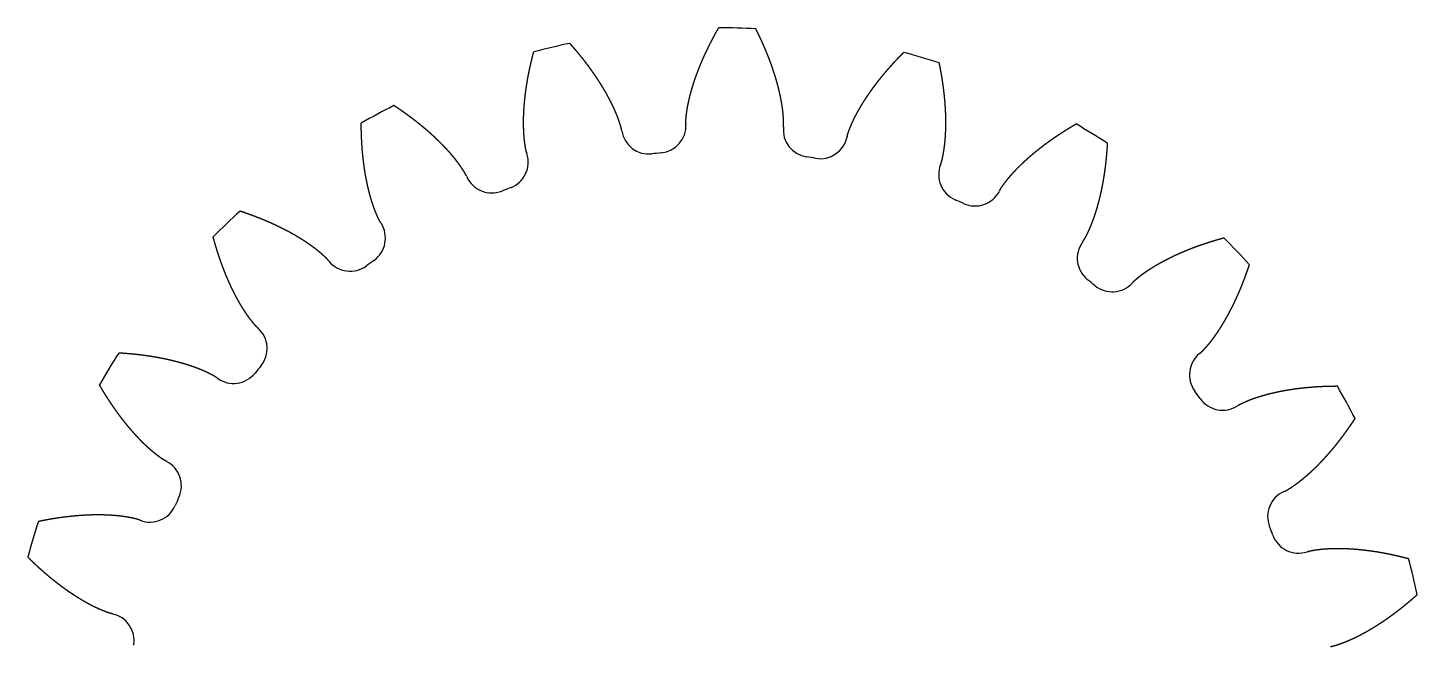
# Model space of a CAD drawing. Header units: millimetres. Extents: x -26 to 26, y -33.7 to 18.3.
# Drawn here: x -25.1 to 25.4, y -4.1 to 18.3 of the extents above; entities that cross this region are included whole.
import ezdxf

# ---------------------------------------------------------------- set-up
doc = ezdxf.new("R2010")
doc.units = ezdxf.units.MM
doc.layers.get('0').update_dxf_attribs({"linetype": 'CONTINUOUS'})

msp = doc.modelspace()

# ---------------------------------------------------------------- linework, layer by layer
for p, q in [((-1.168, 14.847), (-1.167, 14.821)), ((2.378, 14.725), (2.381, 14.752)), ((-3.5, 14.578), (-3.505, 14.604)), ((4.701, 14.382), (4.695, 14.356)), ((-6.957, 13.778), (-6.949, 13.753)), ((8.095, 13.347), (8.104, 13.371)), ((-9.141, 12.913), (-9.151, 12.937)), ((10.25, 12.414), (10.238, 12.39)), ((-12.273, 11.246), (-12.258, 11.224)), ((13.26, 10.535), (13.275, 10.557)), ((-14.158, 9.846), (-14.174, 9.867)), ((15.1, 9.077), (15.082, 9.057)), ((-16.752, 7.425), (-16.732, 7.407)), ((17.521, 6.483), (17.542, 6.499)), ((-18.21, 5.585), (-18.232, 5.6)), ((18.921, 4.598), (18.899, 4.583)), ((-20.089, 2.575), (-20.065, 2.563)), ((20.588, 1.466), (20.612, 1.476)), ((-21.022, 0.42), (-21.046, 0.429)), ((21.453, -0.718), (21.428, -0.726)), ((-22.057, -2.974), (-22.031, -2.98))]:
    msp.add_line(p, q)
for centre, radius, start, end in [((0, -7.675), 26, 86.967, 89.9416), ((0, -7.675), 26, 101.967, 104.9416), ((0, -7.675), 26, 71.967, 74.9416), ((0, -7.675), 26, 116.967, 119.9416), ((-2.165, 14.77), 1, -84.4895, 2.9243), ((3.373, 14.621), 1, 173.9842, 261.398), ((0, -7.675), 26, 56.967, 59.9416), ((-2.513, 14.734), 1, 188.9842, 276.398), ((3.718, 14.566), 1, 260.5105, 347.9243), ((-7.901, 13.445), 1, -69.4895, 17.9243), ((0, -7.675), 21.549, 95.5105, 96.398), ((0, -7.675), 21.549, 80.5105, 81.398), ((9.028, 12.988), 1, 158.9842, 246.398), ((-8.227, 13.32), 1, 203.9842, 291.398), ((0, -7.675), 21.549, 110.5105, 111.398), ((9.347, 12.846), 1, 245.5105, 332.9243), ((0, -7.675), 26, 131.967, 134.9416), ((0, -7.675), 21.549, 65.5105, 66.398), ((-13.098, 10.68), 1, -54.4895, 32.9243), ((0, -7.675), 26, 41.967, 44.9416), ((14.069, 9.947), 1, 143.9842, 231.398), ((-13.381, 10.475), 1, 218.9842, 306.398), ((0, -7.675), 21.549, 125.5105, 126.398), ((0, -7.675), 21.549, 50.5105, 51.398), ((14.34, 9.727), 1, 230.5105, 317.9243), ((-17.402, 6.665), 1, -39.4895, 47.9243), ((0, -7.675), 26, 146.967, 149.9416), ((18.15, 5.706), 1, 128.9842, 216.398), ((-17.622, 6.394), 1, 233.9842, 321.398), ((0, -7.675), 21.549, 140.5105, 141.398), ((0, -7.675), 21.549, 35.5105, 36.398), ((0, -7.675), 26, 26.967, 29.9416), ((18.355, 5.423), 1, 215.5105, 302.9243), ((-20.521, 1.672), 1, -24.4895, 62.9243), ((0, -7.675), 21.549, 155.5105, 156.398), ((20.995, 0.552), 1, 113.9842, 201.398), ((-20.663, 1.353), 1, 248.9842, 336.398), ((0, -7.675), 26, 161.967, 164.9416), ((0, -7.675), 21.549, 20.5105, 21.398), ((21.12, 0.226), 1, 200.5105, 287.9243), ((0, -7.675), 26, 11.967, 14.9416), ((-22.241, -3.957), 1, -9.4895, 77.9243)]:
    msp.add_arc(centre, radius, start, end)
for points in [[(-1.168, 14.847), (-1.169, 14.857), (-1.169, 14.878), (-1.17, 14.908), (-1.169, 14.948), (-1.166, 14.999), (-1.161, 15.049), (-1.156, 15.1), (-1.15, 15.15), (-1.144, 15.201), (-1.137, 15.251), (-1.13, 15.302), (-1.123, 15.352), (-1.115, 15.403), (-1.106, 15.453), (-1.096, 15.504), (-1.086, 15.554), (-1.075, 15.605), (-1.064, 15.655), (-1.053, 15.706), (-1.041, 15.756), (-1.029, 15.806), (-1.017, 15.857), (-1.004, 15.907), (-0.99, 15.957), (-0.976, 16.007), (-0.962, 16.058), (-0.948, 16.108), (-0.933, 16.158), (-0.917, 16.208), (-0.902, 16.258), (-0.886, 16.308), (-0.87, 16.358), (-0.853, 16.408), (-0.836, 16.458), (-0.819, 16.508), (-0.801, 16.558), (-0.783, 16.608), (-0.765, 16.658), (-0.746, 16.708), (-0.727, 16.757), (-0.708, 16.807), (-0.688, 16.857), (-0.669, 16.906), (-0.648, 16.956), (-0.628, 17.005), (-0.607, 17.055), (-0.586, 17.104), (-0.565, 17.154), (-0.543, 17.203), (-0.522, 17.252), (-0.499, 17.302), (-0.477, 17.351), (-0.454, 17.4), (-0.431, 17.449), (-0.408, 17.498), (-0.385, 17.547), (-0.361, 17.596), (-0.337, 17.645), (-0.313, 17.694), (-0.288, 17.743), (-0.263, 17.792), (-0.238, 17.841), (-0.213, 17.889), (-0.187, 17.938), (-0.161, 17.987), (-0.135, 18.035), (-0.109, 18.084), (-0.082, 18.132), (-0.056, 18.18), (-0.028, 18.229), (-0.007, 18.267), (0.01, 18.296), (0.021, 18.315), (0.026, 18.325)], [(2.381, 14.752), (2.382, 14.762), (2.384, 14.782), (2.386, 14.812), (2.387, 14.852), (2.387, 14.903), (2.385, 14.954), (2.382, 15.004), (2.379, 15.055), (2.376, 15.106), (2.372, 15.157), (2.368, 15.208), (2.363, 15.258), (2.358, 15.309), (2.351, 15.36), (2.345, 15.411), (2.337, 15.462), (2.329, 15.513), (2.321, 15.564), (2.312, 15.615), (2.303, 15.666), (2.294, 15.717), (2.284, 15.768), (2.274, 15.818), (2.263, 15.869), (2.252, 15.92), (2.241, 15.971), (2.229, 16.022), (2.217, 16.073), (2.204, 16.124), (2.191, 16.175), (2.178, 16.226), (2.164, 16.276), (2.15, 16.327), (2.136, 16.378), (2.122, 16.429), (2.107, 16.48), (2.091, 16.53), (2.076, 16.581), (2.06, 16.632), (2.044, 16.683), (2.027, 16.733), (2.01, 16.784), (1.993, 16.834), (1.976, 16.885), (1.958, 16.936), (1.94, 16.986), (1.922, 17.037), (1.903, 17.087), (1.884, 17.138), (1.865, 17.188), (1.846, 17.238), (1.826, 17.289), (1.806, 17.339), (1.786, 17.39), (1.765, 17.44), (1.744, 17.49), (1.723, 17.54), (1.702, 17.59), (1.68, 17.641), (1.658, 17.691), (1.636, 17.741), (1.614, 17.791), (1.591, 17.841), (1.568, 17.891), (1.545, 17.94), (1.522, 17.99), (1.498, 18.04), (1.474, 18.09), (1.45, 18.14), (1.425, 18.189), (1.406, 18.229), (1.391, 18.259), (1.381, 18.279), (1.376, 18.289)], [(-3.505, 14.604), (-3.506, 14.614), (-3.51, 14.634), (-3.515, 14.663), (-3.525, 14.703), (-3.538, 14.751), (-3.553, 14.8), (-3.569, 14.848), (-3.585, 14.896), (-3.601, 14.945), (-3.618, 14.993), (-3.635, 15.041), (-3.653, 15.089), (-3.672, 15.136), (-3.691, 15.184), (-3.71, 15.231), (-3.731, 15.278), (-3.752, 15.326), (-3.773, 15.373), (-3.794, 15.42), (-3.816, 15.467), (-3.838, 15.513), (-3.861, 15.56), (-3.884, 15.606), (-3.908, 15.653), (-3.931, 15.699), (-3.956, 15.745), (-3.98, 15.791), (-4.005, 15.837), (-4.031, 15.883), (-4.056, 15.929), (-4.082, 15.975), (-4.108, 16.02), (-4.135, 16.066), (-4.162, 16.111), (-4.189, 16.157), (-4.217, 16.202), (-4.245, 16.247), (-4.273, 16.292), (-4.301, 16.337), (-4.33, 16.382), (-4.359, 16.426), (-4.389, 16.471), (-4.418, 16.515), (-4.448, 16.56), (-4.478, 16.604), (-4.509, 16.648), (-4.54, 16.692), (-4.571, 16.736), (-4.602, 16.78), (-4.633, 16.824), (-4.665, 16.867), (-4.697, 16.911), (-4.73, 16.954), (-4.762, 16.998), (-4.795, 17.041), (-4.828, 17.084), (-4.862, 17.127), (-4.895, 17.17), (-4.929, 17.213), (-4.963, 17.256), (-4.998, 17.298), (-5.032, 17.341), (-5.067, 17.383), (-5.102, 17.425), (-5.137, 17.468), (-5.173, 17.51), (-5.209, 17.552), (-5.245, 17.594), (-5.281, 17.635), (-5.317, 17.677), (-5.347, 17.71), (-5.369, 17.735), (-5.384, 17.752), (-5.391, 17.76)], [(-6.957, 13.778), (-6.961, 13.787), (-6.967, 13.807), (-6.975, 13.836), (-6.984, 13.875), (-6.994, 13.924), (-7.003, 13.974), (-7.011, 14.025), (-7.019, 14.075), (-7.026, 14.125), (-7.032, 14.176), (-7.039, 14.226), (-7.045, 14.277), (-7.05, 14.328), (-7.054, 14.379), (-7.058, 14.43), (-7.061, 14.482), (-7.064, 14.533), (-7.066, 14.585), (-7.068, 14.636), (-7.07, 14.688), (-7.071, 14.74), (-7.072, 14.792), (-7.073, 14.844), (-7.073, 14.896), (-7.073, 14.948), (-7.072, 15), (-7.071, 15.052), (-7.069, 15.104), (-7.068, 15.157), (-7.065, 15.209), (-7.063, 15.262), (-7.06, 15.314), (-7.057, 15.367), (-7.054, 15.42), (-7.05, 15.472), (-7.046, 15.525), (-7.041, 15.578), (-7.036, 15.631), (-7.031, 15.684), (-7.026, 15.737), (-7.02, 15.79), (-7.014, 15.843), (-7.008, 15.896), (-7.001, 15.949), (-6.994, 16.002), (-6.987, 16.055), (-6.98, 16.108), (-6.972, 16.162), (-6.964, 16.215), (-6.956, 16.268), (-6.947, 16.321), (-6.938, 16.375), (-6.929, 16.428), (-6.919, 16.482), (-6.91, 16.535), (-6.9, 16.588), (-6.889, 16.642), (-6.879, 16.695), (-6.868, 16.749), (-6.857, 16.802), (-6.846, 16.856), (-6.834, 16.91), (-6.822, 16.963), (-6.81, 17.017), (-6.798, 17.07), (-6.785, 17.124), (-6.772, 17.178), (-6.759, 17.231), (-6.745, 17.285), (-6.732, 17.339), (-6.721, 17.382), (-6.712, 17.414), (-6.707, 17.435), (-6.704, 17.446)], [(4.701, 14.382), (4.703, 14.392), (4.708, 14.412), (4.715, 14.441), (4.726, 14.48), (4.742, 14.528), (4.76, 14.576), (4.778, 14.623), (4.797, 14.67), (4.816, 14.717), (4.835, 14.765), (4.855, 14.812), (4.875, 14.858), (4.896, 14.905), (4.918, 14.951), (4.94, 14.998), (4.963, 15.044), (4.986, 15.09), (5.01, 15.136), (5.034, 15.181), (5.059, 15.227), (5.083, 15.273), (5.108, 15.318), (5.134, 15.363), (5.16, 15.408), (5.186, 15.453), (5.213, 15.498), (5.24, 15.543), (5.268, 15.587), (5.295, 15.632), (5.323, 15.676), (5.352, 15.72), (5.38, 15.764), (5.409, 15.808), (5.439, 15.852), (5.468, 15.896), (5.498, 15.94), (5.529, 15.983), (5.559, 16.027), (5.59, 16.07), (5.621, 16.113), (5.653, 16.156), (5.684, 16.199), (5.716, 16.242), (5.749, 16.284), (5.781, 16.327), (5.814, 16.369), (5.847, 16.412), (5.88, 16.454), (5.914, 16.496), (5.948, 16.538), (5.982, 16.58), (6.016, 16.622), (6.051, 16.663), (6.086, 16.705), (6.121, 16.746), (6.156, 16.788), (6.192, 16.829), (6.228, 16.87), (6.264, 16.911), (6.3, 16.952), (6.337, 16.992), (6.374, 17.033), (6.411, 17.073), (6.448, 17.114), (6.486, 17.154), (6.524, 17.194), (6.562, 17.234), (6.6, 17.274), (6.638, 17.314), (6.677, 17.353), (6.708, 17.385), (6.731, 17.409), (6.747, 17.424), (6.755, 17.432)], [(8.104, 13.371), (8.108, 13.381), (8.115, 13.4), (8.125, 13.428), (8.136, 13.467), (8.149, 13.516), (8.161, 13.565), (8.171, 13.615), (8.181, 13.665), (8.191, 13.715), (8.201, 13.765), (8.21, 13.815), (8.218, 13.865), (8.226, 13.916), (8.233, 13.967), (8.24, 14.018), (8.246, 14.069), (8.251, 14.12), (8.257, 14.171), (8.261, 14.223), (8.266, 14.274), (8.27, 14.326), (8.274, 14.378), (8.277, 14.429), (8.28, 14.481), (8.282, 14.533), (8.284, 14.586), (8.286, 14.638), (8.288, 14.69), (8.289, 14.742), (8.289, 14.795), (8.29, 14.847), (8.29, 14.9), (8.289, 14.953), (8.289, 15.006), (8.288, 15.058), (8.287, 15.111), (8.285, 15.164), (8.283, 15.217), (8.281, 15.27), (8.278, 15.324), (8.275, 15.377), (8.272, 15.43), (8.269, 15.483), (8.265, 15.537), (8.261, 15.59), (8.257, 15.644), (8.252, 15.697), (8.247, 15.751), (8.242, 15.804), (8.237, 15.858), (8.231, 15.912), (8.225, 15.966), (8.219, 16.019), (8.212, 16.073), (8.205, 16.127), (8.198, 16.181), (8.191, 16.235), (8.183, 16.289), (8.175, 16.343), (8.167, 16.397), (8.159, 16.451), (8.15, 16.505), (8.141, 16.559), (8.132, 16.614), (8.122, 16.668), (8.112, 16.722), (8.102, 16.776), (8.092, 16.831), (8.082, 16.885), (8.071, 16.939), (8.062, 16.983), (8.055, 17.015), (8.051, 17.037), (8.049, 17.048)], [(-9.151, 12.937), (-9.155, 12.947), (-9.164, 12.965), (-9.177, 12.992), (-9.196, 13.028), (-9.222, 13.072), (-9.249, 13.115), (-9.276, 13.157), (-9.304, 13.2), (-9.333, 13.242), (-9.362, 13.284), (-9.391, 13.326), (-9.42, 13.367), (-9.45, 13.409), (-9.481, 13.45), (-9.513, 13.49), (-9.544, 13.531), (-9.577, 13.571), (-9.609, 13.611), (-9.642, 13.651), (-9.676, 13.69), (-9.709, 13.73), (-9.743, 13.769), (-9.777, 13.808), (-9.812, 13.847), (-9.847, 13.885), (-9.883, 13.924), (-9.918, 13.962), (-9.954, 14), (-9.991, 14.037), (-10.027, 14.075), (-10.064, 14.112), (-10.101, 14.15), (-10.139, 14.187), (-10.177, 14.224), (-10.215, 14.26), (-10.253, 14.297), (-10.292, 14.333), (-10.33, 14.369), (-10.37, 14.405), (-10.409, 14.441), (-10.449, 14.477), (-10.488, 14.512), (-10.529, 14.547), (-10.569, 14.583), (-10.61, 14.617), (-10.65, 14.652), (-10.692, 14.687), (-10.733, 14.721), (-10.774, 14.756), (-10.816, 14.79), (-10.858, 14.824), (-10.901, 14.857), (-10.943, 14.891), (-10.986, 14.924), (-11.029, 14.958), (-11.072, 14.991), (-11.115, 15.024), (-11.159, 15.056), (-11.203, 15.089), (-11.247, 15.121), (-11.291, 15.154), (-11.335, 15.186), (-11.38, 15.218), (-11.425, 15.25), (-11.47, 15.281), (-11.515, 15.313), (-11.56, 15.344), (-11.606, 15.375), (-11.652, 15.406), (-11.698, 15.437), (-11.735, 15.461), (-11.763, 15.48), (-11.781, 15.492), (-11.79, 15.498)], [(-12.273, 11.246), (-12.278, 11.254), (-12.289, 11.272), (-12.304, 11.298), (-12.324, 11.333), (-12.347, 11.378), (-12.368, 11.424), (-12.388, 11.471), (-12.409, 11.517), (-12.429, 11.564), (-12.448, 11.611), (-12.467, 11.658), (-12.486, 11.706), (-12.504, 11.754), (-12.522, 11.802), (-12.539, 11.85), (-12.555, 11.899), (-12.571, 11.948), (-12.587, 11.997), (-12.602, 12.047), (-12.617, 12.096), (-12.632, 12.146), (-12.646, 12.196), (-12.66, 12.246), (-12.674, 12.296), (-12.687, 12.346), (-12.7, 12.397), (-12.712, 12.448), (-12.724, 12.499), (-12.736, 12.55), (-12.748, 12.601), (-12.759, 12.652), (-12.77, 12.704), (-12.78, 12.755), (-12.791, 12.807), (-12.8, 12.859), (-12.81, 12.911), (-12.82, 12.963), (-12.829, 13.015), (-12.837, 13.068), (-12.846, 13.12), (-12.854, 13.173), (-12.862, 13.226), (-12.87, 13.279), (-12.877, 13.332), (-12.884, 13.385), (-12.891, 13.438), (-12.897, 13.491), (-12.904, 13.545), (-12.91, 13.598), (-12.915, 13.652), (-12.921, 13.706), (-12.926, 13.76), (-12.931, 13.814), (-12.936, 13.868), (-12.94, 13.922), (-12.944, 13.976), (-12.948, 14.03), (-12.952, 14.085), (-12.955, 14.139), (-12.959, 14.194), (-12.961, 14.248), (-12.964, 14.303), (-12.966, 14.358), (-12.969, 14.413), (-12.971, 14.468), (-12.972, 14.523), (-12.974, 14.578), (-12.975, 14.633), (-12.976, 14.689), (-12.976, 14.744), (-12.977, 14.788), (-12.977, 14.822), (-12.977, 14.844), (-12.977, 14.855)], [(10.25, 12.414), (10.254, 12.423), (10.264, 12.441), (10.278, 12.467), (10.299, 12.502), (10.327, 12.544), (10.356, 12.585), (10.386, 12.627), (10.417, 12.667), (10.447, 12.708), (10.478, 12.749), (10.51, 12.789), (10.541, 12.829), (10.574, 12.868), (10.607, 12.908), (10.64, 12.947), (10.674, 12.985), (10.709, 13.024), (10.743, 13.062), (10.778, 13.1), (10.814, 13.137), (10.849, 13.175), (10.885, 13.212), (10.922, 13.249), (10.959, 13.286), (10.996, 13.323), (11.033, 13.359), (11.071, 13.395), (11.109, 13.431), (11.147, 13.467), (11.186, 13.503), (11.224, 13.538), (11.264, 13.573), (11.303, 13.608), (11.343, 13.643), (11.383, 13.678), (11.423, 13.712), (11.463, 13.746), (11.504, 13.78), (11.545, 13.814), (11.586, 13.848), (11.628, 13.881), (11.67, 13.914), (11.712, 13.947), (11.754, 13.98), (11.796, 14.013), (11.839, 14.045), (11.882, 14.078), (11.925, 14.11), (11.968, 14.142), (12.012, 14.174), (12.056, 14.205), (12.1, 14.237), (12.144, 14.268), (12.189, 14.299), (12.233, 14.33), (12.278, 14.361), (12.323, 14.391), (12.368, 14.422), (12.414, 14.452), (12.46, 14.482), (12.506, 14.512), (12.552, 14.541), (12.598, 14.571), (12.644, 14.6), (12.691, 14.629), (12.738, 14.658), (12.785, 14.687), (12.832, 14.716), (12.88, 14.744), (12.927, 14.772), (12.965, 14.795), (12.994, 14.812), (13.013, 14.823), (13.023, 14.828)], [(13.275, 10.557), (13.281, 10.565), (13.293, 10.581), (13.31, 10.606), (13.331, 10.641), (13.356, 10.685), (13.38, 10.729), (13.403, 10.775), (13.426, 10.82), (13.448, 10.866), (13.47, 10.912), (13.492, 10.958), (13.513, 11.004), (13.534, 11.051), (13.554, 11.098), (13.573, 11.146), (13.592, 11.194), (13.611, 11.242), (13.629, 11.29), (13.647, 11.338), (13.665, 11.387), (13.682, 11.436), (13.699, 11.485), (13.716, 11.534), (13.732, 11.583), (13.748, 11.633), (13.764, 11.683), (13.779, 11.733), (13.794, 11.783), (13.808, 11.833), (13.822, 11.884), (13.836, 11.935), (13.85, 11.985), (13.863, 12.036), (13.876, 12.087), (13.889, 12.139), (13.902, 12.19), (13.914, 12.242), (13.926, 12.294), (13.937, 12.345), (13.949, 12.397), (13.96, 12.45), (13.97, 12.502), (13.981, 12.554), (13.991, 12.607), (14.001, 12.659), (14.011, 12.712), (14.02, 12.765), (14.029, 12.818), (14.038, 12.871), (14.047, 12.924), (14.055, 12.978), (14.063, 13.031), (14.071, 13.085), (14.079, 13.139), (14.086, 13.192), (14.093, 13.246), (14.1, 13.3), (14.107, 13.355), (14.113, 13.409), (14.119, 13.463), (14.125, 13.517), (14.13, 13.572), (14.136, 13.627), (14.141, 13.681), (14.146, 13.736), (14.15, 13.791), (14.155, 13.846), (14.159, 13.901), (14.163, 13.956), (14.167, 14.011), (14.169, 14.056), (14.171, 14.089), (14.173, 14.111), (14.173, 14.122)], [(-14.174, 9.867), (-14.181, 9.874), (-14.194, 9.89), (-14.214, 9.913), (-14.241, 9.942), (-14.277, 9.978), (-14.314, 10.012), (-14.352, 10.046), (-14.39, 10.08), (-14.428, 10.114), (-14.467, 10.147), (-14.506, 10.18), (-14.545, 10.212), (-14.585, 10.244), (-14.626, 10.276), (-14.666, 10.307), (-14.708, 10.338), (-14.749, 10.368), (-14.791, 10.399), (-14.833, 10.428), (-14.876, 10.458), (-14.918, 10.487), (-14.961, 10.517), (-15.004, 10.545), (-15.048, 10.574), (-15.092, 10.602), (-15.136, 10.63), (-15.18, 10.657), (-15.225, 10.685), (-15.27, 10.712), (-15.315, 10.739), (-15.36, 10.765), (-15.406, 10.792), (-15.452, 10.818), (-15.498, 10.844), (-15.544, 10.869), (-15.59, 10.895), (-15.637, 10.92), (-15.684, 10.944), (-15.731, 10.969), (-15.778, 10.993), (-15.826, 11.018), (-15.873, 11.042), (-15.921, 11.065), (-15.969, 11.089), (-16.018, 11.112), (-16.066, 11.135), (-16.115, 11.158), (-16.164, 11.18), (-16.213, 11.203), (-16.262, 11.225), (-16.311, 11.247), (-16.361, 11.268), (-16.411, 11.29), (-16.461, 11.311), (-16.511, 11.332), (-16.561, 11.353), (-16.611, 11.373), (-16.662, 11.394), (-16.713, 11.414), (-16.764, 11.434), (-16.815, 11.454), (-16.866, 11.473), (-16.917, 11.492), (-16.969, 11.512), (-17.02, 11.53), (-17.072, 11.549), (-17.124, 11.568), (-17.176, 11.586), (-17.229, 11.604), (-17.281, 11.622), (-17.323, 11.636), (-17.355, 11.646), (-17.376, 11.653), (-17.386, 11.657)], [(-16.752, 7.425), (-16.759, 7.432), (-16.774, 7.445), (-16.796, 7.466), (-16.824, 7.496), (-16.857, 7.533), (-16.89, 7.572), (-16.922, 7.612), (-16.953, 7.652), (-16.985, 7.692), (-17.016, 7.732), (-17.046, 7.773), (-17.077, 7.814), (-17.107, 7.855), (-17.136, 7.897), (-17.165, 7.94), (-17.193, 7.983), (-17.222, 8.026), (-17.25, 8.069), (-17.277, 8.113), (-17.304, 8.157), (-17.331, 8.201), (-17.358, 8.245), (-17.385, 8.29), (-17.411, 8.335), (-17.436, 8.381), (-17.462, 8.426), (-17.487, 8.472), (-17.512, 8.518), (-17.537, 8.564), (-17.561, 8.611), (-17.585, 8.657), (-17.609, 8.704), (-17.633, 8.751), (-17.656, 8.799), (-17.679, 8.846), (-17.702, 8.894), (-17.724, 8.942), (-17.747, 8.99), (-17.769, 9.039), (-17.79, 9.087), (-17.812, 9.136), (-17.833, 9.185), (-17.854, 9.234), (-17.875, 9.283), (-17.896, 9.333), (-17.916, 9.382), (-17.936, 9.432), (-17.956, 9.482), (-17.976, 9.532), (-17.995, 9.583), (-18.014, 9.633), (-18.033, 9.684), (-18.052, 9.735), (-18.071, 9.786), (-18.089, 9.837), (-18.107, 9.888), (-18.125, 9.939), (-18.142, 9.991), (-18.16, 10.043), (-18.177, 10.095), (-18.194, 10.147), (-18.211, 10.199), (-18.227, 10.251), (-18.243, 10.304), (-18.26, 10.356), (-18.275, 10.409), (-18.291, 10.462), (-18.306, 10.515), (-18.322, 10.568), (-18.337, 10.621), (-18.349, 10.664), (-18.357, 10.696), (-18.363, 10.718), (-18.366, 10.729)], [(15.1, 9.077), (15.107, 9.084), (15.12, 9.099), (15.141, 9.121), (15.171, 9.149), (15.208, 9.182), (15.247, 9.215), (15.287, 9.247), (15.327, 9.278), (15.367, 9.31), (15.407, 9.341), (15.448, 9.371), (15.489, 9.402), (15.53, 9.432), (15.572, 9.461), (15.615, 9.49), (15.658, 9.518), (15.701, 9.547), (15.744, 9.575), (15.788, 9.602), (15.832, 9.629), (15.876, 9.656), (15.92, 9.683), (15.965, 9.71), (16.01, 9.736), (16.056, 9.761), (16.101, 9.787), (16.147, 9.812), (16.193, 9.837), (16.239, 9.862), (16.286, 9.886), (16.332, 9.91), (16.379, 9.934), (16.426, 9.958), (16.474, 9.981), (16.521, 10.004), (16.569, 10.027), (16.617, 10.049), (16.665, 10.072), (16.714, 10.094), (16.762, 10.115), (16.811, 10.137), (16.86, 10.158), (16.909, 10.179), (16.958, 10.2), (17.008, 10.221), (17.057, 10.241), (17.107, 10.261), (17.157, 10.281), (17.207, 10.301), (17.258, 10.32), (17.308, 10.339), (17.359, 10.358), (17.41, 10.377), (17.461, 10.396), (17.512, 10.414), (17.563, 10.432), (17.614, 10.45), (17.666, 10.467), (17.718, 10.485), (17.77, 10.502), (17.822, 10.519), (17.874, 10.536), (17.926, 10.552), (17.979, 10.568), (18.031, 10.585), (18.084, 10.6), (18.137, 10.616), (18.19, 10.631), (18.243, 10.647), (18.296, 10.662), (18.339, 10.674), (18.371, 10.682), (18.393, 10.688), (18.404, 10.691)], [(17.542, 6.499), (17.549, 6.506), (17.565, 6.519), (17.588, 6.539), (17.617, 6.566), (17.653, 6.602), (17.687, 6.639), (17.721, 6.677), (17.755, 6.715), (17.789, 6.753), (17.822, 6.792), (17.855, 6.831), (17.887, 6.87), (17.919, 6.91), (17.951, 6.951), (17.982, 6.991), (18.013, 7.033), (18.043, 7.074), (18.074, 7.116), (18.103, 7.158), (18.133, 7.201), (18.162, 7.243), (18.192, 7.286), (18.22, 7.329), (18.249, 7.373), (18.277, 7.417), (18.305, 7.461), (18.332, 7.505), (18.36, 7.55), (18.387, 7.595), (18.414, 7.64), (18.44, 7.685), (18.467, 7.731), (18.493, 7.777), (18.519, 7.823), (18.544, 7.869), (18.57, 7.915), (18.595, 7.962), (18.619, 8.009), (18.644, 8.056), (18.668, 8.103), (18.693, 8.151), (18.717, 8.198), (18.74, 8.246), (18.764, 8.294), (18.787, 8.343), (18.81, 8.391), (18.833, 8.44), (18.855, 8.489), (18.878, 8.538), (18.9, 8.587), (18.922, 8.636), (18.943, 8.686), (18.965, 8.736), (18.986, 8.786), (19.007, 8.836), (19.028, 8.886), (19.048, 8.936), (19.069, 8.987), (19.089, 9.038), (19.109, 9.089), (19.129, 9.14), (19.148, 9.191), (19.167, 9.242), (19.187, 9.294), (19.205, 9.345), (19.224, 9.397), (19.243, 9.449), (19.261, 9.501), (19.279, 9.554), (19.297, 9.606), (19.311, 9.648), (19.321, 9.68), (19.328, 9.701), (19.332, 9.711)], [(-18.232, 5.6), (-18.24, 5.606), (-18.256, 5.618), (-18.281, 5.635), (-18.316, 5.656), (-18.36, 5.681), (-18.404, 5.705), (-18.45, 5.728), (-18.495, 5.751), (-18.541, 5.773), (-18.587, 5.795), (-18.633, 5.817), (-18.679, 5.838), (-18.726, 5.859), (-18.773, 5.879), (-18.821, 5.898), (-18.869, 5.917), (-18.917, 5.936), (-18.965, 5.954), (-19.013, 5.972), (-19.062, 5.99), (-19.111, 6.007), (-19.16, 6.024), (-19.209, 6.041), (-19.258, 6.057), (-19.308, 6.073), (-19.358, 6.089), (-19.408, 6.104), (-19.458, 6.119), (-19.508, 6.133), (-19.559, 6.147), (-19.61, 6.161), (-19.66, 6.175), (-19.711, 6.188), (-19.762, 6.201), (-19.814, 6.214), (-19.865, 6.227), (-19.917, 6.239), (-19.969, 6.251), (-20.02, 6.262), (-20.072, 6.274), (-20.125, 6.285), (-20.177, 6.295), (-20.229, 6.306), (-20.282, 6.316), (-20.334, 6.326), (-20.387, 6.336), (-20.44, 6.345), (-20.493, 6.354), (-20.546, 6.363), (-20.599, 6.372), (-20.653, 6.38), (-20.706, 6.388), (-20.76, 6.396), (-20.814, 6.404), (-20.867, 6.411), (-20.921, 6.418), (-20.975, 6.425), (-21.03, 6.432), (-21.084, 6.438), (-21.138, 6.444), (-21.192, 6.45), (-21.247, 6.455), (-21.302, 6.461), (-21.356, 6.466), (-21.411, 6.471), (-21.466, 6.475), (-21.521, 6.48), (-21.576, 6.484), (-21.631, 6.488), (-21.686, 6.492), (-21.731, 6.494), (-21.764, 6.496), (-21.786, 6.498), (-21.797, 6.498)], [(-20.089, 2.575), (-20.098, 2.579), (-20.116, 2.589), (-20.142, 2.603), (-20.177, 2.624), (-20.219, 2.652), (-20.26, 2.681), (-20.302, 2.711), (-20.342, 2.742), (-20.383, 2.772), (-20.424, 2.803), (-20.464, 2.835), (-20.504, 2.866), (-20.543, 2.899), (-20.583, 2.932), (-20.622, 2.965), (-20.66, 2.999), (-20.699, 3.034), (-20.737, 3.068), (-20.775, 3.103), (-20.812, 3.139), (-20.85, 3.174), (-20.887, 3.21), (-20.924, 3.247), (-20.961, 3.284), (-20.998, 3.321), (-21.034, 3.358), (-21.07, 3.396), (-21.106, 3.434), (-21.142, 3.472), (-21.178, 3.511), (-21.213, 3.549), (-21.248, 3.589), (-21.283, 3.628), (-21.318, 3.668), (-21.353, 3.708), (-21.387, 3.748), (-21.421, 3.788), (-21.455, 3.829), (-21.489, 3.87), (-21.523, 3.911), (-21.556, 3.953), (-21.589, 3.995), (-21.622, 4.037), (-21.655, 4.079), (-21.688, 4.121), (-21.72, 4.164), (-21.753, 4.207), (-21.785, 4.25), (-21.817, 4.293), (-21.849, 4.337), (-21.88, 4.381), (-21.912, 4.425), (-21.943, 4.469), (-21.974, 4.514), (-22.005, 4.558), (-22.036, 4.603), (-22.066, 4.648), (-22.097, 4.693), (-22.127, 4.739), (-22.157, 4.785), (-22.187, 4.831), (-22.216, 4.877), (-22.246, 4.923), (-22.275, 4.969), (-22.304, 5.016), (-22.333, 5.063), (-22.362, 5.11), (-22.391, 5.157), (-22.419, 5.205), (-22.447, 5.252), (-22.47, 5.29), (-22.487, 5.319), (-22.498, 5.338), (-22.503, 5.348)], [(18.921, 4.598), (18.929, 4.603), (18.947, 4.614), (18.973, 4.629), (19.008, 4.649), (19.053, 4.672), (19.099, 4.693), (19.146, 4.713), (19.192, 4.734), (19.239, 4.754), (19.286, 4.773), (19.333, 4.792), (19.381, 4.811), (19.429, 4.829), (19.477, 4.847), (19.525, 4.864), (19.574, 4.88), (19.623, 4.896), (19.672, 4.912), (19.722, 4.927), (19.771, 4.942), (19.821, 4.957), (19.871, 4.971), (19.921, 4.985), (19.971, 4.999), (20.021, 5.012), (20.072, 5.025), (20.123, 5.037), (20.174, 5.049), (20.225, 5.061), (20.276, 5.073), (20.327, 5.084), (20.379, 5.095), (20.43, 5.105), (20.482, 5.116), (20.534, 5.125), (20.586, 5.135), (20.638, 5.145), (20.69, 5.154), (20.743, 5.162), (20.795, 5.171), (20.848, 5.179), (20.901, 5.187), (20.954, 5.195), (21.007, 5.202), (21.06, 5.209), (21.113, 5.216), (21.166, 5.222), (21.22, 5.229), (21.273, 5.235), (21.327, 5.24), (21.381, 5.246), (21.435, 5.251), (21.489, 5.256), (21.543, 5.261), (21.597, 5.265), (21.651, 5.269), (21.705, 5.273), (21.76, 5.277), (21.814, 5.28), (21.869, 5.284), (21.923, 5.286), (21.978, 5.289), (22.033, 5.291), (22.088, 5.294), (22.143, 5.296), (22.198, 5.297), (22.253, 5.299), (22.308, 5.3), (22.364, 5.301), (22.419, 5.301), (22.463, 5.302), (22.497, 5.302), (22.519, 5.302), (22.53, 5.302)], [(20.612, 1.476), (20.622, 1.48), (20.64, 1.489), (20.667, 1.502), (20.703, 1.521), (20.747, 1.547), (20.79, 1.574), (20.832, 1.601), (20.875, 1.629), (20.917, 1.658), (20.959, 1.687), (21.001, 1.716), (21.042, 1.745), (21.084, 1.775), (21.125, 1.806), (21.165, 1.838), (21.206, 1.869), (21.246, 1.902), (21.286, 1.934), (21.326, 1.967), (21.365, 2.001), (21.405, 2.034), (21.444, 2.068), (21.483, 2.102), (21.522, 2.137), (21.56, 2.172), (21.599, 2.208), (21.637, 2.243), (21.675, 2.279), (21.712, 2.316), (21.75, 2.352), (21.787, 2.389), (21.825, 2.426), (21.862, 2.464), (21.899, 2.502), (21.935, 2.54), (21.972, 2.578), (22.008, 2.617), (22.044, 2.655), (22.08, 2.695), (22.116, 2.734), (22.152, 2.774), (22.187, 2.813), (22.222, 2.854), (22.258, 2.894), (22.292, 2.935), (22.327, 2.975), (22.362, 3.017), (22.396, 3.058), (22.431, 3.099), (22.465, 3.141), (22.499, 3.183), (22.532, 3.226), (22.566, 3.268), (22.599, 3.311), (22.633, 3.354), (22.666, 3.397), (22.699, 3.44), (22.731, 3.484), (22.764, 3.528), (22.796, 3.572), (22.829, 3.616), (22.861, 3.66), (22.893, 3.705), (22.925, 3.75), (22.956, 3.795), (22.988, 3.84), (23.019, 3.885), (23.05, 3.931), (23.081, 3.977), (23.112, 4.023), (23.136, 4.06), (23.155, 4.088), (23.167, 4.106), (23.173, 4.115)], [(-21.046, 0.429), (-21.056, 0.433), (-21.075, 0.44), (-21.103, 0.45), (-21.142, 0.461), (-21.191, 0.474), (-21.24, 0.486), (-21.29, 0.496), (-21.34, 0.506), (-21.39, 0.516), (-21.44, 0.526), (-21.49, 0.535), (-21.54, 0.543), (-21.591, 0.551), (-21.642, 0.558), (-21.693, 0.565), (-21.744, 0.571), (-21.795, 0.576), (-21.846, 0.582), (-21.898, 0.586), (-21.949, 0.591), (-22.001, 0.595), (-22.053, 0.599), (-22.104, 0.602), (-22.156, 0.605), (-22.208, 0.607), (-22.261, 0.609), (-22.313, 0.611), (-22.365, 0.613), (-22.417, 0.614), (-22.47, 0.614), (-22.522, 0.615), (-22.575, 0.615), (-22.628, 0.614), (-22.681, 0.614), (-22.733, 0.613), (-22.786, 0.612), (-22.839, 0.61), (-22.892, 0.608), (-22.945, 0.606), (-22.999, 0.603), (-23.052, 0.6), (-23.105, 0.597), (-23.158, 0.594), (-23.212, 0.59), (-23.265, 0.586), (-23.319, 0.582), (-23.372, 0.577), (-23.426, 0.572), (-23.479, 0.567), (-23.533, 0.562), (-23.587, 0.556), (-23.641, 0.55), (-23.694, 0.544), (-23.748, 0.537), (-23.802, 0.53), (-23.856, 0.523), (-23.91, 0.516), (-23.964, 0.508), (-24.018, 0.5), (-24.072, 0.492), (-24.126, 0.484), (-24.18, 0.475), (-24.234, 0.466), (-24.289, 0.457), (-24.343, 0.447), (-24.397, 0.437), (-24.451, 0.427), (-24.506, 0.417), (-24.56, 0.407), (-24.614, 0.396), (-24.658, 0.387), (-24.69, 0.38), (-24.712, 0.376), (-24.723, 0.374)], [(-22.057, -2.974), (-22.067, -2.972), (-22.087, -2.967), (-22.116, -2.96), (-22.155, -2.949), (-22.203, -2.933), (-22.251, -2.915), (-22.298, -2.897), (-22.345, -2.878), (-22.392, -2.859), (-22.44, -2.84), (-22.487, -2.82), (-22.533, -2.8), (-22.58, -2.779), (-22.626, -2.757), (-22.673, -2.735), (-22.719, -2.712), (-22.765, -2.689), (-22.811, -2.665), (-22.856, -2.641), (-22.902, -2.616), (-22.948, -2.592), (-22.993, -2.567), (-23.038, -2.541), (-23.083, -2.515), (-23.128, -2.489), (-23.173, -2.462), (-23.218, -2.435), (-23.262, -2.407), (-23.307, -2.38), (-23.351, -2.352), (-23.395, -2.323), (-23.439, -2.295), (-23.483, -2.266), (-23.527, -2.236), (-23.571, -2.207), (-23.615, -2.177), (-23.658, -2.146), (-23.702, -2.116), (-23.745, -2.085), (-23.788, -2.054), (-23.831, -2.022), (-23.874, -1.991), (-23.917, -1.959), (-23.959, -1.926), (-24.002, -1.894), (-24.044, -1.861), (-24.087, -1.828), (-24.129, -1.795), (-24.171, -1.761), (-24.213, -1.727), (-24.255, -1.693), (-24.297, -1.659), (-24.338, -1.624), (-24.38, -1.589), (-24.421, -1.554), (-24.463, -1.519), (-24.504, -1.483), (-24.545, -1.447), (-24.586, -1.411), (-24.627, -1.375), (-24.667, -1.338), (-24.708, -1.301), (-24.748, -1.264), (-24.789, -1.227), (-24.829, -1.189), (-24.869, -1.151), (-24.909, -1.113), (-24.949, -1.075), (-24.989, -1.037), (-25.028, -0.998), (-25.06, -0.967), (-25.084, -0.944), (-25.099, -0.928), (-25.107, -0.92)], [(21.453, -0.718), (21.462, -0.714), (21.482, -0.708), (21.511, -0.7), (21.55, -0.691), (21.599, -0.681), (21.649, -0.672), (21.7, -0.664), (21.75, -0.656), (21.8, -0.649), (21.851, -0.643), (21.901, -0.636), (21.952, -0.63), (22.003, -0.625), (22.054, -0.621), (22.105, -0.617), (22.157, -0.614), (22.208, -0.611), (22.26, -0.609), (22.311, -0.607), (22.363, -0.605), (22.415, -0.604), (22.467, -0.603), (22.519, -0.602), (22.571, -0.602), (22.623, -0.602), (22.675, -0.603), (22.727, -0.604), (22.779, -0.606), (22.832, -0.607), (22.884, -0.61), (22.937, -0.612), (22.989, -0.615), (23.042, -0.618), (23.095, -0.621), (23.147, -0.625), (23.2, -0.629), (23.253, -0.634), (23.306, -0.639), (23.359, -0.644), (23.412, -0.649), (23.465, -0.655), (23.518, -0.661), (23.571, -0.667), (23.624, -0.674), (23.677, -0.681), (23.73, -0.688), (23.783, -0.695), (23.837, -0.703), (23.89, -0.711), (23.943, -0.719), (23.996, -0.728), (24.05, -0.737), (24.103, -0.746), (24.157, -0.756), (24.21, -0.765), (24.263, -0.775), (24.317, -0.786), (24.37, -0.796), (24.424, -0.807), (24.477, -0.818), (24.531, -0.829), (24.585, -0.841), (24.638, -0.853), (24.692, -0.865), (24.745, -0.877), (24.799, -0.89), (24.853, -0.903), (24.906, -0.916), (24.96, -0.93), (25.014, -0.943), (25.057, -0.954), (25.089, -0.963), (25.11, -0.968), (25.121, -0.971)], [(22.279, -4.17), (22.289, -4.169), (22.309, -4.165), (22.338, -4.16), (22.378, -4.15), (22.426, -4.137), (22.475, -4.122), (22.523, -4.106), (22.571, -4.09), (22.62, -4.074), (22.668, -4.057), (22.716, -4.04), (22.764, -4.022), (22.811, -4.003), (22.859, -3.984), (22.906, -3.965), (22.953, -3.944), (23.001, -3.923), (23.048, -3.902), (23.095, -3.881), (23.142, -3.859), (23.188, -3.837), (23.235, -3.814), (23.281, -3.791), (23.328, -3.767), (23.374, -3.744), (23.42, -3.719), (23.466, -3.695), (23.512, -3.67), (23.558, -3.644), (23.604, -3.619), (23.65, -3.593), (23.695, -3.567), (23.741, -3.54), (23.786, -3.513), (23.832, -3.486), (23.877, -3.458), (23.922, -3.43), (23.967, -3.402), (24.012, -3.374), (24.057, -3.345), (24.101, -3.316), (24.146, -3.286), (24.19, -3.257), (24.235, -3.227), (24.279, -3.197), (24.323, -3.166), (24.367, -3.135), (24.411, -3.104), (24.455, -3.073), (24.499, -3.042), (24.542, -3.01), (24.586, -2.978), (24.629, -2.945), (24.673, -2.913), (24.716, -2.88), (24.759, -2.847), (24.802, -2.813), (24.845, -2.78), (24.888, -2.746), (24.931, -2.712), (24.973, -2.677), (25.016, -2.643), (25.058, -2.608), (25.1, -2.573), (25.143, -2.538), (25.185, -2.502), (25.227, -2.466), (25.269, -2.43), (25.31, -2.394), (25.352, -2.358), (25.385, -2.328), (25.41, -2.306), (25.427, -2.291), (25.435, -2.284)]]:
    msp.add_open_spline(points, degree=5)

doc.saveas('drawing.dxf')
